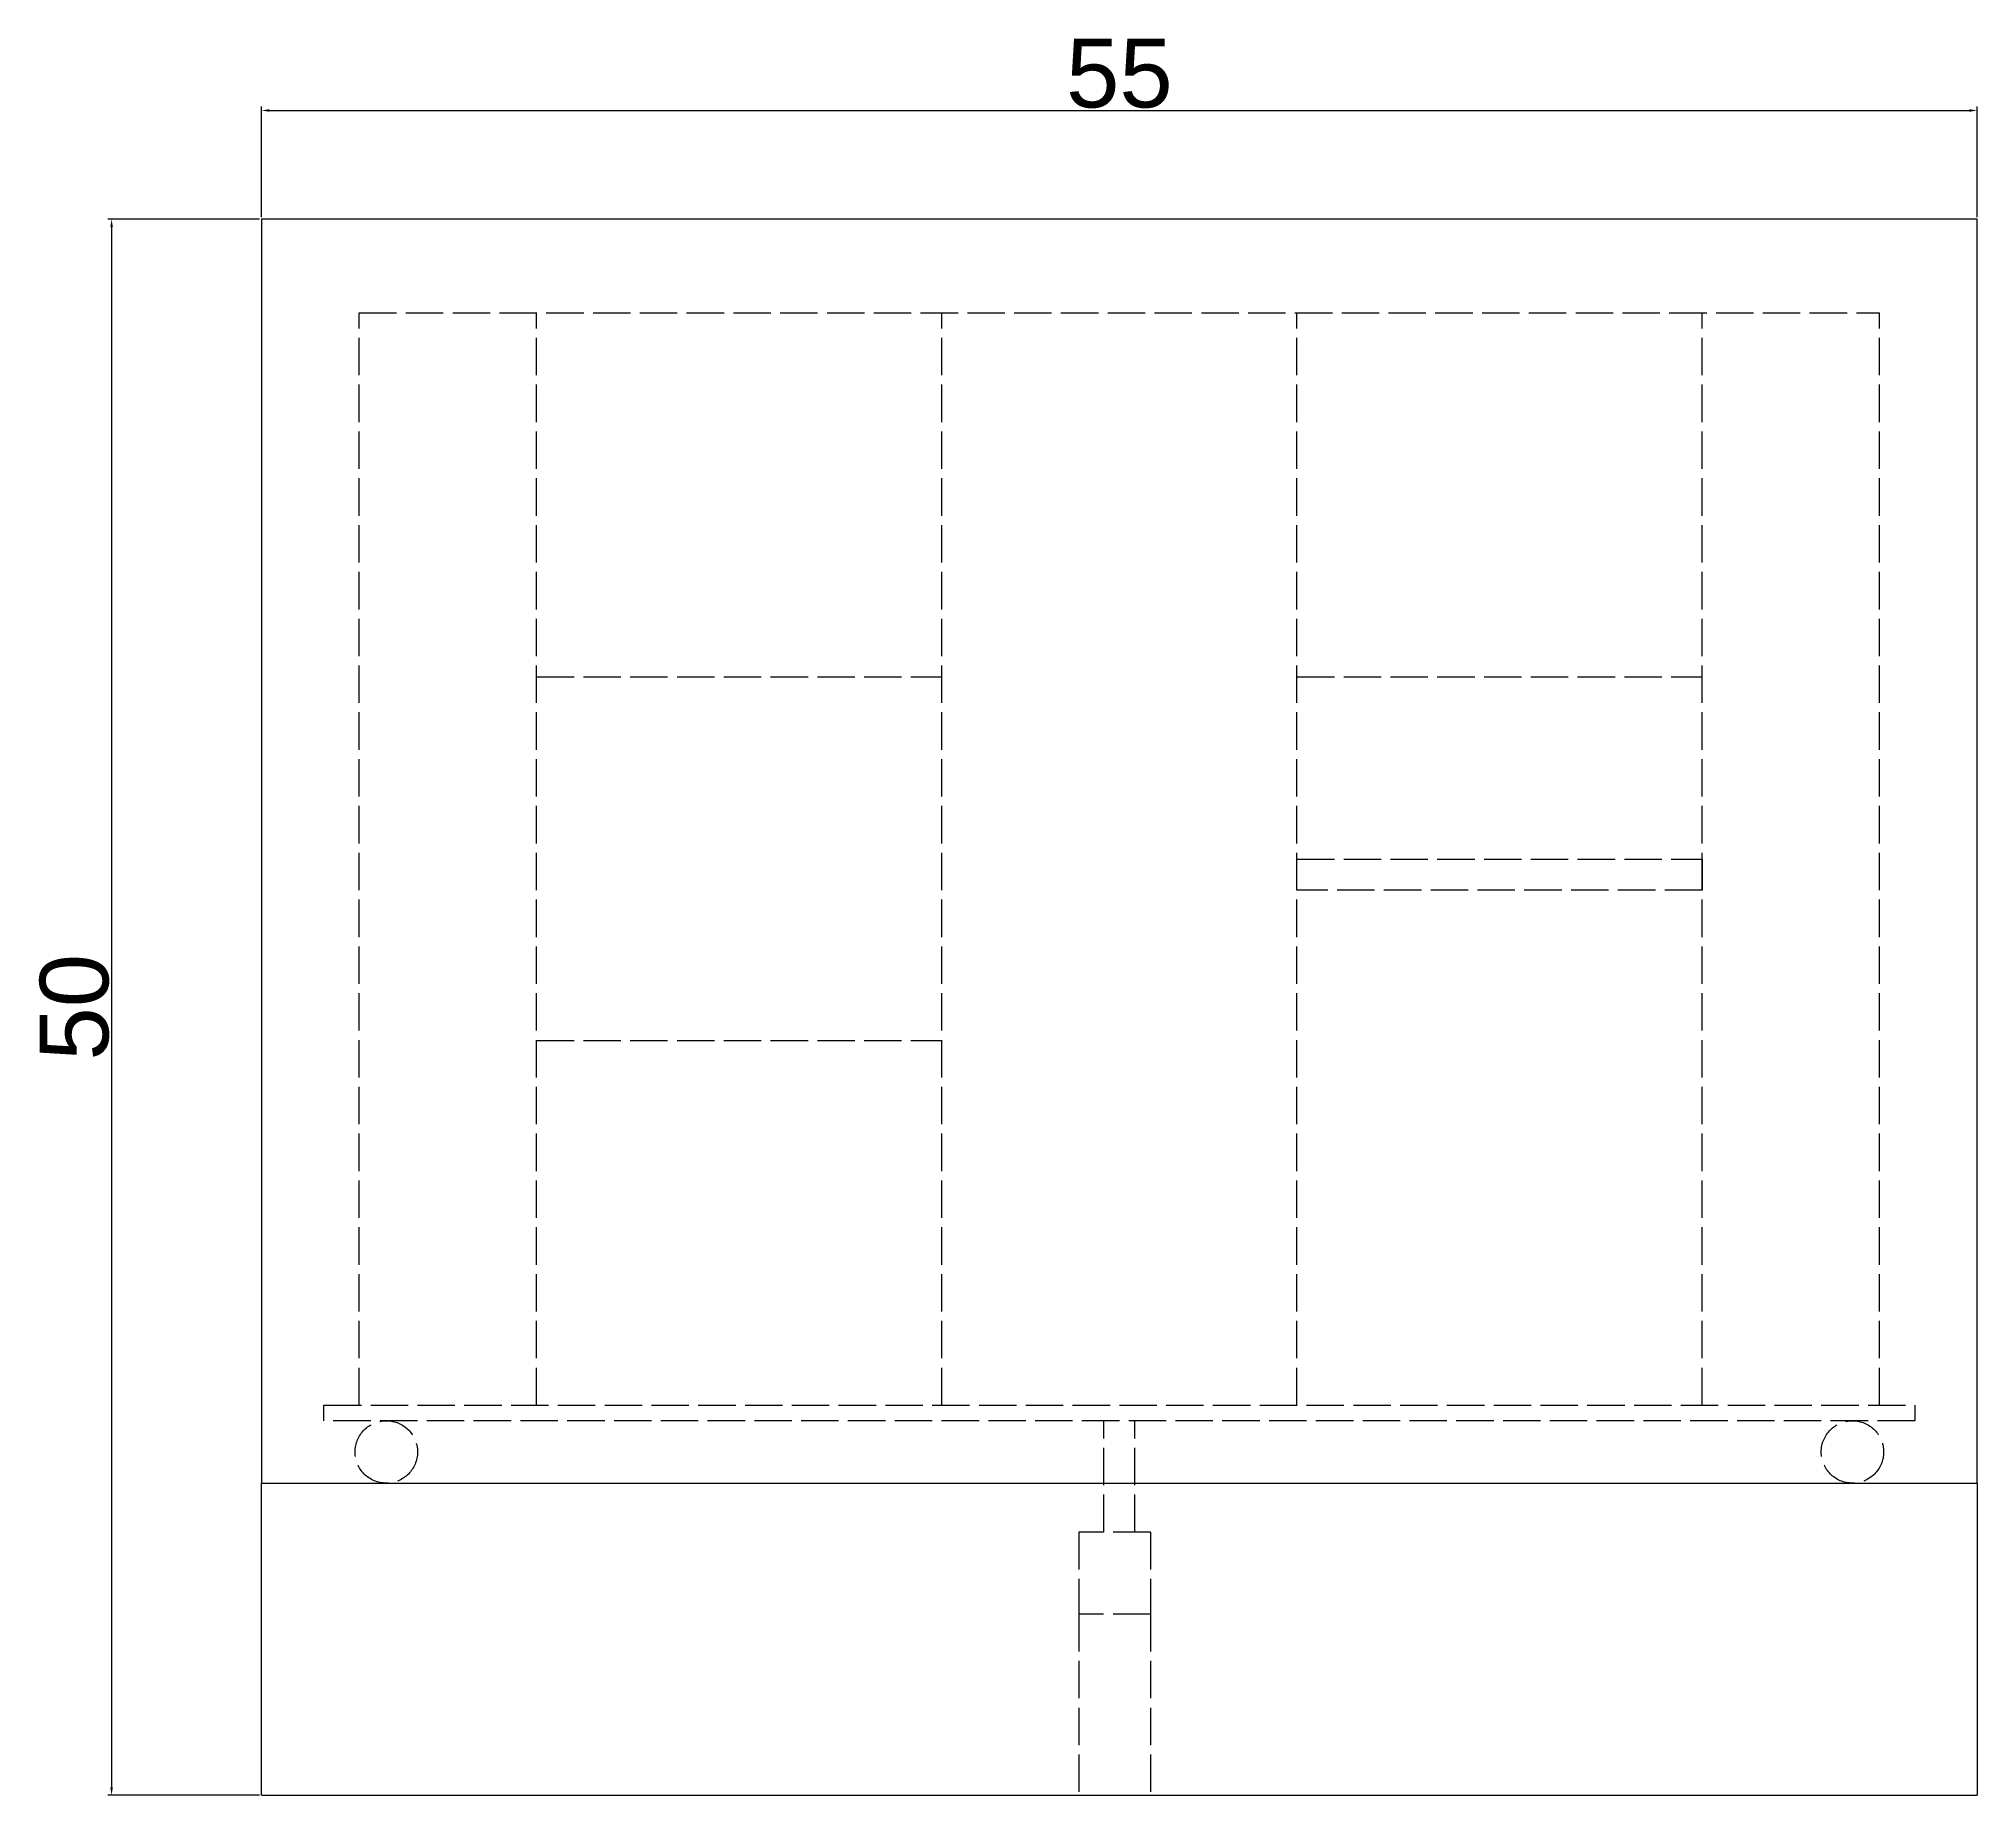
# Model space of a CAD drawing. Header units: millimetres. Extents: x 2597 to 4014, y 908 to 2271.
# Drawn here: x 3393 to 4014, y 1708 to 2271 of the extents above; entities that cross this region are included whole.
import ezdxf

# ---------------------------------------------------------------- set-up
doc = ezdxf.new("R2010")
doc.units = ezdxf.units.MM
doc.linetypes.add('ACAD_ISO02W100', pattern=[15, 12, -3])
doc.styles.get("Standard").update_dxf_attribs({"font": 'arial.ttf'})
doc.dimstyles.new('ISO-25', dxfattribs={"dimtxt": 2.5, "dimasz": 2.5, "dimexe": 1.25, "dimexo": 0.625, "dimtad": 1, "dimtxsty": 'Standard', "dimcen": 2.5, "dimadec": 0, "dimazin": 0, "dimtfac": 1, "dimtmove": 0, "dimatfit": 3, "dimfxl": 1, "dimarcsym": 0})

# ---------------------------------------------------------------- blocks, each defined once
blk = doc.blocks.new('*D9')
at = {"color": 0, "lineweight": -2, "transparency": 16777216}
for p, q in [((3464.46, 2213.49), (3464.46, 2248.98)), ((3466.96, 2247.73), (4011.96, 2247.73)), ((4014.46, 2213.49), (4014.46, 2248.98))]:
    blk.add_line(p, q, dxfattribs=at)
at = {"color": 0, "transparency": 16777216}
for points in [[(3466.96, 2248.14), (3466.96, 2247.31), (3464.46, 2247.73)], [(4011.96, 2248.14), (4011.96, 2247.31), (4014.46, 2247.73)]]:
    blk.add_solid(points, dxfattribs=at)
at = {"layer": 'Defpoints', "color": 0, "transparency": 16777216}
for p in [(4014.46, 2247.73), (3464.46, 2212.86), (4014.46, 2212.86)]:
    blk.add_point(p, dxfattribs=at)
at = {"color": 0, "transparency": 16777216, "insert": (3739.46, 2259.54), "char_height": 2.5, "attachment_point": 5}
blk.add_mtext('{\\H8.8x;55}', dxfattribs=at)
blk = doc.blocks.new('*D14')
at = {"color": 0, "lineweight": -2, "transparency": 16777216}
for p, q in [((3463.83, 2212.86), (3415.14, 2212.86)), ((3416.39, 2210.36), (3416.39, 1710.36)), ((3463.83, 1707.86), (3415.14, 1707.86))]:
    blk.add_line(p, q, dxfattribs=at)
at = {"color": 0, "transparency": 16777216}
for points in [[(3415.98, 2210.36), (3416.81, 2210.36), (3416.39, 2212.86)], [(3415.98, 1710.36), (3416.81, 1710.36), (3416.39, 1707.86)]]:
    blk.add_solid(points, dxfattribs=at)
at = {"layer": 'Defpoints', "color": 0, "transparency": 16777216}
for p in [(3464.46, 2212.86), (3416.39, 1707.86), (3464.46, 1707.86)]:
    blk.add_point(p, dxfattribs=at)
at = {"color": 0, "transparency": 16777216, "insert": (3404.53, 1960.36), "char_height": 2.5, "attachment_point": 5, "rotation": 90}
blk.add_mtext('{\\H8.8x;50}', dxfattribs=at)

msp = doc.modelspace()

# ---------------------------------------------------------------- linework, layer by layer
at = {"color": 5}
for p, q in [((4014.46, 2212.864), (3464.46, 2212.864)), ((3464.46, 2212.864), (3464.46, 1807.864)), ((4014.46, 2182.864), (4014.46, 2212.864)), ((4014.46, 1807.864), (4014.46, 2182.864)), ((3464.46, 1707.864), (3464.46, 1807.864)), ((3464.46, 1807.864), (4014.46, 1807.864)), ((4014.46, 1807.864), (4014.46, 1707.864)), ((3464.46, 1707.864), (4014.46, 1707.864))]:
    msp.add_line(p, q, dxfattribs=at)
at = {"color": 1, "linetype": 'ACAD_ISO02W100'}
for p, q in [((3495.739, 1832.864), (3495.739, 2182.864)), ((3495.739, 2182.864), (3983.181, 2182.864)), ((3552.647, 1832.864), (3552.647, 2182.864)), ((3682.551, 1832.864), (3682.551, 2182.864)), ((3796.369, 1832.864), (3796.369, 2182.864)), ((3926.272, 1832.864), (3926.272, 2182.864)), ((3983.181, 1832.864), (3983.181, 2182.864)), ((3552.647, 2066.264), (3682.551, 2066.264)), ((3796.369, 2066.264), (3926.272, 2066.264)), ((3796.369, 2007.864), (3926.272, 2007.864)), ((3926.272, 2007.864), (3926.272, 1997.864)), ((3926.272, 1997.864), (3796.369, 1997.864)), ((3552.647, 1949.664), (3682.551, 1949.664)), ((3484.46, 1827.864), (3484.46, 1832.864)), ((3484.46, 1832.864), (3994.46, 1832.864)), ((3994.46, 1827.864), (3484.46, 1827.864)), ((3994.46, 1832.864), (3994.46, 1827.864))]:
    msp.add_line(p, q, dxfattribs=at)
at = {"color": 3, "linetype": 'ACAD_ISO02W100'}
for p, q in [((3734.46, 1792.2), (3734.46, 1827.864)), ((3744.46, 1792.2), (3744.46, 1827.864)), ((3726.409, 1792.2), (3726.409, 1755.006)), ((3749.42, 1792.2), (3726.409, 1792.2)), ((3749.42, 1792.2), (3749.42, 1755.006))]:
    msp.add_line(p, q, dxfattribs=at)
at = {"color": 5, "linetype": 'ACAD_ISO02W100'}
for p, q in [((3749.42, 1765.91), (3726.409, 1765.91)), ((3726.409, 1765.91), (3726.409, 1707.864)), ((3749.42, 1765.91), (3749.42, 1707.864))]:
    msp.add_line(p, q, dxfattribs=at)
at = {"color": 1, "linetype": 'ACAD_ISO02W100'}
for centre in [(3504.46, 1817.864), (3974.46, 1817.864)]:
    msp.add_circle(centre, 10, dxfattribs=at)

# ---------------------------------------------------------------- dimensions: what is measured, and where the dimension line sits
dim = msp.add_linear_dim(base=(4014.46, 2247.726), p1=(3464.46, 2212.864), p2=(4014.46, 2212.864), text='{\\H8.8x;55}', dimstyle='ISO-25')
dim.commit()
dim.dimension.update_dxf_attribs({"geometry": '*D9', "text_midpoint": (3739.46, 2247.726), "dimtype": 160})
dim = msp.add_linear_dim(base=(3416.392, 1707.864), p1=(3464.46, 2212.864), p2=(3464.46, 1707.864), angle=90, text='{\\H8.8x;50}', dimstyle='ISO-25')
dim.commit()
dim.dimension.update_dxf_attribs({"geometry": '*D14', "text_midpoint": (3404.534, 1960.364)})

doc.saveas('drawing.dxf')
